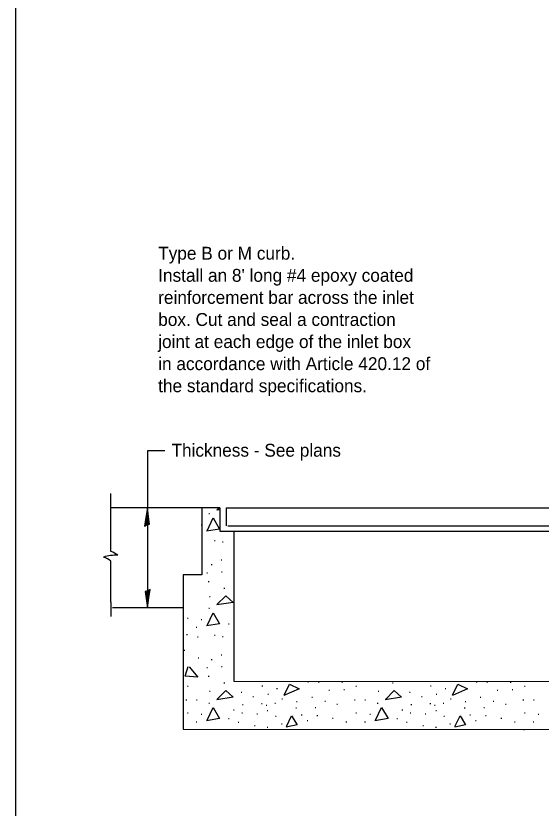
# Model space of a CAD drawing. Extents: x 96285 to 107900, y 69854 to 76557.
# Drawn here: x 105453.7 to 105739.1, y 75475.2 to 75905.6 of the extents above; entities that cross this region are included whole.
import ezdxf

# ---------------------------------------------------------------- set-up
doc = ezdxf.new("R2010")
doc.units = 0
doc.layers.add('Sheets_50 Reference Boundary', color=7, linetype='Continuous')
doc.layers.add('Sheets_General Details', color=7, linetype='Continuous')

msp = doc.modelspace()

# ---------------------------------------------------------------- linework, layer by layer
at = {"layer": 'Sheets_50 Reference Boundary'}
msp.add_lwpolyline([(105453.71, 76329.53), (107028.71, 76329.53), (107028.71, 75329.54), (105453.71, 75329.54)], close=True, dxfattribs=at)
at = {"layer": 'Sheets_General Details'}
for p, q in [((105525.15, 75669.27), (105525.15, 75584.06)), ((105534.7, 75669.27), (105525.15, 75669.27)), ((105505.34, 75614.64), (105505.34, 75646.21)), ((105564.61, 75638.43), (105505.34, 75638.43)), ((105554.67, 75638.43), (105554.67, 75602.02)), ((105564.61, 75638.43), (105564.61, 75625.7)), ((105568, 75638.43), (105854.05, 75638.43)), ((105568, 75638.43), (105568, 75628.52)), ((105558.52, 75635.27), (105558.92, 75635.27)), ((105554.39, 75629.19), (105554.79, 75629.19)), ((105568.93, 75628.52), (105854.05, 75628.52)), ((105564.61, 75625.7), (105857.34, 75625.7)), ((105572.18, 75625.7), (105572.18, 75544.2)), ((105561.61, 75620.59), (105562.01, 75620.59)), ((105566, 75619.9), (105566.4, 75619.9)), ((105565.31, 75610.02), (105565.71, 75610.02)), ((105505.34, 75587.11), (105505.34, 75609.38)), ((105559.89, 75607.52), (105560.29, 75607.52)), ((105554.67, 75602.02), (105544.59, 75602.02)), ((105544.59, 75602.02), (105544.59, 75518.14)), ((105557.49, 75603.05), (105557.89, 75603.05)), ((105565.48, 75603.57), (105565.88, 75603.57)), ((105505.34, 75587.11), (105505.34, 75597.22)), ((105558.26, 75598.41), (105558.66, 75598.41)), ((105566.77, 75594.8), (105567.17, 75594.8)), ((105558.95, 75590.15), (105559.35, 75590.15)), ((105505.34, 75587.11), (105505.34, 75579.33)), ((105544.59, 75584.06), (105506.14, 75584.06)), ((105558.52, 75583.79), (105558.92, 75583.79)), ((105571.93, 75580.04), (105572.18, 75580.04)), ((105546.91, 75578.4), (105547.31, 75578.4)), ((105554.39, 75577.71), (105554.79, 75577.71)), ((105569.18, 75575.31), (105569.58, 75575.31)), ((105551.64, 75573.59), (105552.04, 75573.59)), ((105546.48, 75569.46), (105546.88, 75569.46)), ((105552.41, 75568.34), (105552.81, 75568.34)), ((105561.61, 75569.12), (105562.01, 75569.12)), ((105566, 75568.43), (105566.4, 75568.43)), ((105545.19, 75560.95), (105545.59, 75560.95)), ((105565.31, 75558.54), (105565.71, 75558.54)), ((105552.76, 75556.91), (105553.16, 75556.91)), ((105559.89, 75556.05), (105560.29, 75556.05)), ((105557.49, 75551.57), (105557.89, 75551.57)), ((105565.48, 75552.09), (105565.88, 75552.09)), ((105558.26, 75546.93), (105558.66, 75546.93)), ((105546.91, 75541.43), (105547.31, 75541.43)), ((105566.77, 75543.32), (105567.17, 75543.32)), ((105572.18, 75544.2), (105959.46, 75543.8)), ((105587.41, 75541.6), (105587.81, 75541.6)), ((105612.32, 75543.84), (105612.72, 75543.84)), ((105618.08, 75543.58), (105618.48, 75543.58)), ((105630.8, 75543.66), (105631.2, 75543.66)), ((105638.46, 75541.43), (105638.86, 75541.43)), ((105658.32, 75543.32), (105658.72, 75543.32)), ((105678.96, 75541.6), (105679.36, 75541.6)), ((105703.87, 75543.84), (105704.27, 75543.84)), ((105709.63, 75543.58), (105710.03, 75543.58)), ((105722.35, 75543.66), (105722.75, 75543.66)), ((105730.01, 75541.43), (105730.41, 75541.43)), ((105558.95, 75538.68), (105559.35, 75538.68)), ((105576.06, 75538.16), (105576.46, 75538.16)), ((105590.56, 75537.21), (105590.96, 75537.21)), ((105595.38, 75540.22), (105595.78, 75540.22)), ((105623.67, 75539.36), (105624.07, 75539.36)), ((105631.84, 75539.71), (105632.24, 75539.71)), ((105650.5, 75538.68), (105650.9, 75538.68)), ((105667.61, 75538.16), (105668.01, 75538.16)), ((105682.11, 75537.21), (105682.51, 75537.21)), ((105686.93, 75540.22), (105687.33, 75540.22)), ((105715.22, 75539.36), (105715.62, 75539.36)), ((105723.38, 75539.71), (105723.78, 75539.71)), ((105546.14, 75534.03), (105546.54, 75534.03)), ((105551.81, 75534.03), (105552.21, 75534.03)), ((105558.52, 75532.31), (105558.92, 75532.31)), ((105582.51, 75535.92), (105582.91, 75535.92)), ((105587.15, 75532.14), (105587.55, 75532.14)), ((105594.35, 75532.31), (105594.75, 75532.31)), ((105598.22, 75534.55), (105598.62, 75534.55)), ((105606.21, 75533.09), (105606.61, 75533.09)), ((105614.47, 75535.58), (105614.87, 75535.58)), ((105621.52, 75533.35), (105621.92, 75533.35)), ((105637.68, 75534.03), (105638.08, 75534.03)), ((105643.36, 75534.03), (105643.76, 75534.03)), ((105650.07, 75532.31), (105650.47, 75532.31)), ((105674.06, 75535.92), (105674.46, 75535.92)), ((105678.7, 75532.14), (105679.1, 75532.14)), ((105685.89, 75532.31), (105686.29, 75532.31)), ((105689.76, 75534.55), (105690.16, 75534.55)), ((105697.76, 75533.09), (105698.16, 75533.09)), ((105706.01, 75535.58), (105706.41, 75535.58)), ((105713.07, 75533.35), (105713.47, 75533.35)), ((105729.23, 75534.03), (105729.63, 75534.03)), ((105734.91, 75534.03), (105735.31, 75534.03)), ((105571.93, 75528.56), (105572.33, 75528.56)), ((105576.83, 75531.45), (105577.23, 75531.45)), ((105589.62, 75531.11), (105590.02, 75531.11)), ((105590.3, 75528.22), (105590.7, 75528.22)), ((105605.78, 75529.76), (105606.18, 75529.76)), ((105616.36, 75529.91), (105616.76, 75529.91)), ((105628.14, 75531.71), (105628.54, 75531.71)), ((105663.48, 75528.56), (105663.88, 75528.56)), ((105668.38, 75531.45), (105668.78, 75531.45)), ((105681.16, 75531.11), (105681.56, 75531.11)), ((105681.85, 75528.22), (105682.25, 75528.22)), ((105697.33, 75529.76), (105697.73, 75529.76)), ((105707.91, 75529.91), (105708.31, 75529.91)), ((105719.69, 75531.71), (105720.09, 75531.71)), ((105546.91, 75526.93), (105547.31, 75526.93)), ((105554.39, 75526.24), (105554.79, 75526.24)), ((105569.18, 75523.83), (105569.58, 75523.83)), ((105576.4, 75526.93), (105576.8, 75526.93)), ((105584.57, 75526.5), (105584.97, 75526.5)), ((105594.69, 75525.21), (105595.09, 75525.21)), ((105608.79, 75525.89), (105609.19, 75525.89)), ((105617.3, 75525.46), (105617.7, 75525.46)), ((105625.73, 75524), (105626.13, 75524)), ((105638.46, 75526.93), (105638.86, 75526.93)), ((105645.94, 75526.24), (105646.34, 75526.24)), ((105660.73, 75523.83), (105661.13, 75523.83)), ((105667.95, 75526.93), (105668.35, 75526.93)), ((105676.12, 75526.5), (105676.52, 75526.5)), ((105686.24, 75525.21), (105686.64, 75525.21)), ((105700.34, 75525.89), (105700.74, 75525.89)), ((105708.85, 75525.46), (105709.25, 75525.46)), ((105717.28, 75524), (105717.68, 75524)), ((105730, 75526.93), (105730.4, 75526.93)), ((105737.49, 75526.24), (105737.89, 75526.24)), ((105551.64, 75522.11), (105552.04, 75522.11)), ((105574.43, 75521.94), (105574.83, 75521.94)), ((105583.28, 75520.05), (105583.68, 75520.05)), ((105590.22, 75519.27), (105590.62, 75519.27)), ((105597.96, 75520.99), (105598.36, 75520.99)), ((105611.89, 75522.8), (105612.29, 75522.8)), ((105633.04, 75522.11), (105633.44, 75522.11)), ((105643.19, 75522.11), (105643.59, 75522.11)), ((105665.97, 75521.94), (105666.37, 75521.94)), ((105674.83, 75520.05), (105675.23, 75520.05)), ((105681.77, 75519.27), (105682.17, 75519.27)), ((105689.5, 75520.99), (105689.9, 75520.99)), ((105703.44, 75522.8), (105703.84, 75522.8)), ((105724.59, 75522.11), (105724.99, 75522.11)), ((105734.73, 75522.11), (105735.13, 75522.11)), ((105544.59, 75518.14), (105857.03, 75517.82)), ((105729.58, 75517.98), (105729.98, 75517.98))]:
    msp.add_line(p, q, dxfattribs=at)
msp.add_lwpolyline([(105453.71, 76329.54), (107028.71, 76329.54), (107028.71, 75279.54), (105453.71, 75279.54)], close=True, dxfattribs=at)
for points in [[(105525.02, 75629.25), (105526.39, 75629.56), (105525.8, 75633.44), (105525.15, 75638.43), (105524.42, 75633.1), (105523.6, 75628.43), (105525.02, 75629.25), (105525.92, 75629.66), (105525.14, 75635.08), (105524.1, 75629.15), (105525.27, 75630.03), (105525.11, 75632.52), (105524.75, 75630.12)], [(105564.61, 75637.32), (105562.84, 75637.06)], [(105562.93, 75637.27), (105564.09, 75638.43)], [(105557.62, 75625.95), (105560.83, 75632.86), (105564.43, 75626.85), (105557.22, 75625.65)], [(105525.28, 75593.24), (105523.91, 75592.93), (105524.5, 75589.05), (105525.15, 75584.06), (105525.88, 75589.39), (105526.7, 75594.06), (105525.28, 75593.24), (105524.38, 75592.83), (105525.16, 75587.41), (105526.2, 75593.33), (105525.03, 75592.46), (105525.19, 75589.97), (105525.55, 75592.37)], [(105562.93, 75585.79), (105567.74, 75590.6), (105571.74, 75586.89), (105562.84, 75585.59)], [(105557.62, 75574.47), (105560.83, 75581.38), (105564.43, 75575.37), (105557.22, 75574.17)], [(105547.81, 75552.04), (105552.51, 75546.33), (105545.7, 75546.83), (105547.41, 75552.14)], [(105599.4, 75536.62), (105602.3, 75542.53), (105607.61, 75540.02), (105599.33, 75536.49)], [(105690.95, 75536.62), (105693.85, 75542.53), (105699.16, 75540.02), (105690.88, 75536.49)], [(105562.93, 75534.31), (105567.74, 75539.12), (105571.74, 75535.42), (105562.84, 75534.11)], [(105654.48, 75534.31), (105659.28, 75539.12), (105663.29, 75535.42), (105654.39, 75534.11)], [(105557.62, 75523), (105560.83, 75529.91), (105564.43, 75523.9), (105557.22, 75522.69)], [(105649.17, 75523), (105652.37, 75529.91), (105655.98, 75523.9), (105648.77, 75522.69)], [(105600.7, 75519.49), (105603.5, 75525.3), (105606.51, 75520.39), (105600.65, 75519.28)], [(105692.25, 75519.49), (105695.05, 75525.3), (105698.06, 75520.39), (105692.2, 75519.28)]]:
    msp.add_lwpolyline(points, dxfattribs=at)
for centre, radius, start, end in [((105500.31, 75600.8), 14.73, 53.261, 69.7362), ((105508.3, 75588.68), 23.94, 88.03, 106.8271), ((105496.26, 75597.78), 14.73, 51.9665, 69.7362)]:
    msp.add_arc(centre, radius, start, end, dxfattribs=at)

# ---------------------------------------------------------------- texts
for s, p in [('Type B or M curb.', (105531.04, 75773.17)), ("Install an 8' long #4 epoxy coated", (105531.04, 75761.17)), ('reinforcement bar across the inlet ', (105531.04, 75749.17)), ('box. Cut and seal a contraction ', (105531.04, 75737.17)), ('joint at each edge of the inlet box', (105531.04, 75725.17)), ('in accordance with Article 420.12 of', (105531.04, 75713.17)), ('the standard specifications.', (105531.04, 75701.17)), ('Thickness - See plans', (105538.25, 75666.14))]:
    msp.add_text(s, height=7, dxfattribs=at).set_placement(p)

doc.saveas('drawing.dxf')
